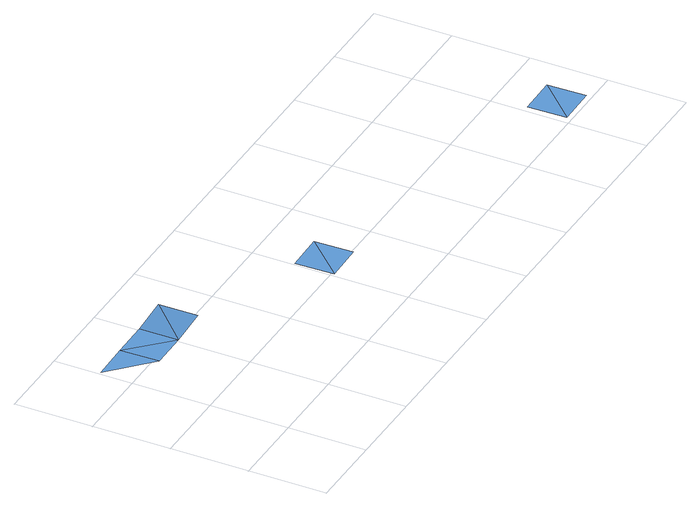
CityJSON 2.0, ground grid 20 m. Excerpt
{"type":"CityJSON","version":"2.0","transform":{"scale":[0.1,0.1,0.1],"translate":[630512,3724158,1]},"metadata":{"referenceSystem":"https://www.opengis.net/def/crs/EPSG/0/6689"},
"CityObjects":{
"waterbody1":{"type":"WaterBody","attributes":{"name":"福岡県津波浸水想定図","class":"1140","function":"2","WaterBodyTsunamiRiskAttribute.description":"1","WaterBodyTsunamiRiskAttribute.rank":"3"},"geometry":[{"type":"MultiSurface","lod":"1","boundaries":[[[0,1,2]]]}]},
"waterbody2":{"type":"WaterBody","attributes":{"name":"福岡県津波浸水想定図","class":"1140","function":"2","WaterBodyTsunamiRiskAttribute.description":"1","WaterBodyTsunamiRiskAttribute.rank":"2"},"geometry":[{"type":"MultiSurface","lod":"1","boundaries":[[[1,3,2]],[[2,3,4]]]}]},
"waterbody3":{"type":"WaterBody","attributes":{"name":"福岡県津波浸水想定図","class":"1140","function":"2","WaterBodyTsunamiRiskAttribute.description":"1","WaterBodyTsunamiRiskAttribute.rank":"1"},"geometry":[{"type":"MultiSurface","lod":"1","boundaries":[[[3,5,4]],[[3,6,5]],[[7,8,9]],[[7,10,8]],[[11,12,13]],[[11,14,12]]]}]}
},
"vertices":[
[3,482,12],[105,384,12],[103,484,12],
[205,386,10],[203,486,10],
[303,488,17],[305,388,17],[609,194,8],[707,296,8],[607,294,8],[709,196,8],[1412,9,16],[1510,111,16],[1410,109,16],[1512,11,16]
]}
